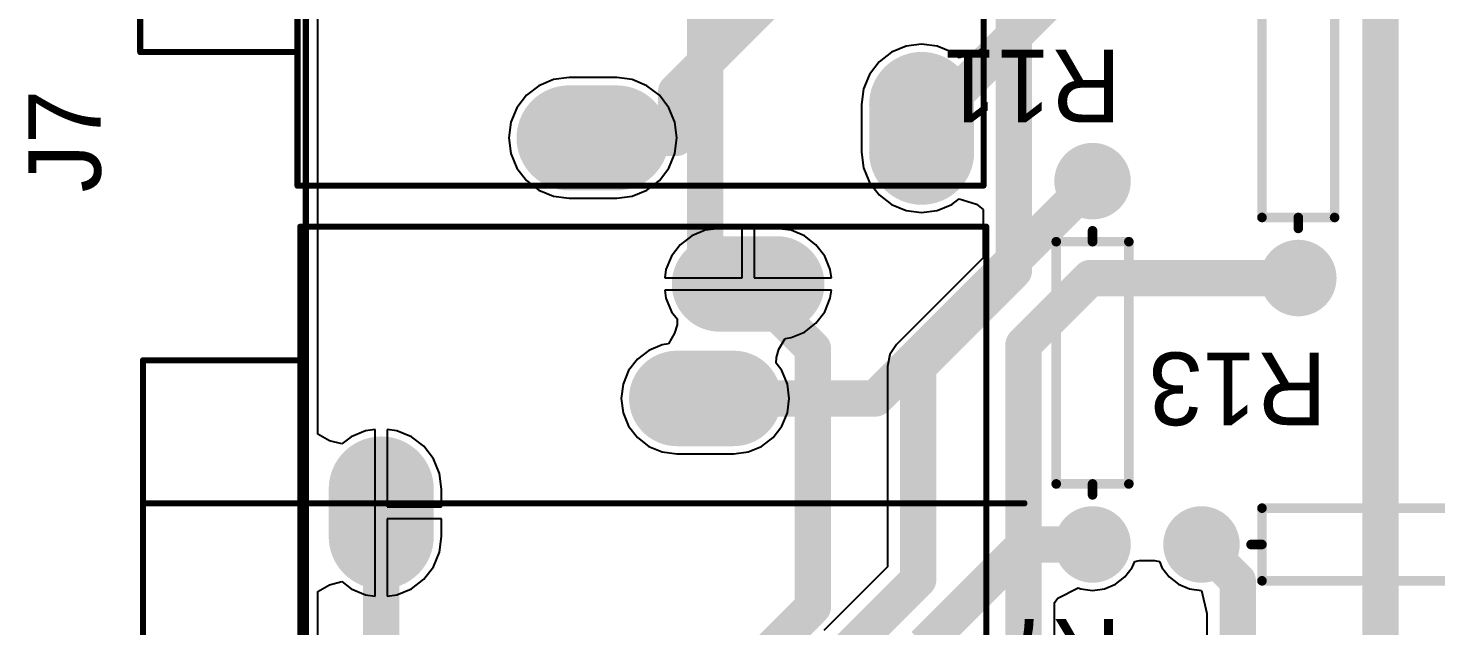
# Model space of a CAD drawing. Header units: millimetres. Extents: x 2.82 to 7.12, y 0.77 to 5.15.
# Drawn here: x 2.826 to 3.989, y 1.648 to 2.141 of the extents above; entities that cross this region are included whole.
import ezdxf

# ---------------------------------------------------------------- set-up
doc = ezdxf.new("R2010")
doc.units = ezdxf.units.MM
doc.header["$MEASUREMENT"] = 0
for name, color, linetype in [('BottomLayer', 5, 'Continuous'), ('BottomSolder', 6, 'Continuous'), ('Mechanical1', 6, 'Continuous'), ('MultiLayer', 9, 'Continuous'), ('PadHoleLayer', 156, 'Continuous'), ('TopLayer', 1, 'Continuous'), ('TopOverlay', 2, 'Continuous'), ('TopSolder', 216, 'Continuous')]:
    doc.layers.add(name, color=color, linetype=linetype)

msp = doc.modelspace()

# ---------------------------------------------------------------- linework, layer by layer
at = {"layer": 'BottomLayer'}
for points, const_width in [([(3.361, 2.089), (3.629, 2.357)], 0.03), ([(3.5638, 2.0586), (3.6903, 2.185)], 0.03), ([(3.5638, 2.0389), (3.5638, 2.0783)], 0.0787), ([(3.361, 2.0507), (3.361, 2.089)], 0.03), ([(3.2725, 2.0507), (3.3119, 2.0507)], 0.0787), ([(3.2922, 2.0507), (3.361, 2.0507)], 0.03), ([(3.5256, 1.8356), (3.705, 2.015)], 0.03), ([(3.3968, 1.9301), (3.4441, 1.9301)], 0.0709), ([(3.3614, 1.8356), (3.4086, 1.8356)], 0.0709), ([(3.385, 1.8356), (3.5256, 1.8356)], 0.03), ([(3.1173, 1.7215), (3.1173, 1.7608)], 0.0787), ([(3.5661, 1.6321), (3.649, 1.715)], 0.03), ([(3.649, 1.715), (3.705, 1.715)], 0.03)]:
    msp.add_lwpolyline(points, dxfattribs=dict(at, const_width=const_width))
for points, const_width in [([(3.5441, 2.0783, 1), (3.5835, 2.0783, 1)], 0.0394), ([(3.3535, 2.089, 1), (3.3685, 2.089, 1)], 0.015), ([(3.3535, 2.089, 1), (3.3685, 2.089, 1)], 0.015), ([(3.2528, 2.0507, 1), (3.2922, 2.0507, 1)], 0.0394), ([(3.2922, 2.0507, 1), (3.3315, 2.0507, 1)], 0.0394), ([(3.5441, 2.0389, 1), (3.5835, 2.0389, 1)], 0.0394), ([(3.5563, 2.0586, 1), (3.5713, 2.0586, 1)], 0.015), ([(3.2847, 2.0507, 1), (3.2997, 2.0507, 1)], 0.015), ([(3.3535, 2.0507, 1), (3.3685, 2.0507, 1)], 0.015), ([(3.3535, 2.0507, 1), (3.3685, 2.0507, 1)], 0.015), ([(3.6912, 2.015, 1), (3.7188, 2.015, 1)], 0.0276), ([(3.6975, 2.015, 1), (3.7125, 2.015, 1)], 0.015), ([(3.3791, 1.9301, 1), (3.4145, 1.9301, 1)], 0.0354), ([(3.4263, 1.9301, 1), (3.4618, 1.9301, 1)], 0.0354), ([(3.8612, 1.935, 1), (3.8888, 1.935, 1)], 0.0276), ([(3.3437, 1.8356, 1), (3.3791, 1.8356, 1)], 0.0354), ([(3.3909, 1.8356, 1), (3.4263, 1.8356, 1)], 0.0354), ([(3.3775, 1.8356, 1), (3.3925, 1.8356, 1)], 0.015), ([(3.5181, 1.8356, 1), (3.5331, 1.8356, 1)], 0.015), ([(3.5181, 1.8356, 1), (3.5331, 1.8356, 1)], 0.015), ([(3.0976, 1.7608, 1), (3.137, 1.7608, 1)], 0.0394), ([(3.0976, 1.7215, 1), (3.137, 1.7215, 1)], 0.0394), ([(3.6912, 1.715, 1), (3.7188, 1.715, 1)], 0.0276), ([(3.7812, 1.715, 1), (3.8088, 1.715, 1)], 0.0276), ([(3.6415, 1.715, 1), (3.6565, 1.715, 1)], 0.015), ([(3.6415, 1.715, 1), (3.6565, 1.715, 1)], 0.015), ([(3.6975, 1.715, 1), (3.7125, 1.715, 1)], 0.015)]:
    msp.add_lwpolyline(points, format="xyb", close=True, dxfattribs=dict(at, const_width=const_width))
at = {"layer": 'BottomSolder'}
for points, const_width in [([(3.5638, 2.0389), (3.5638, 2.0783)], 0.0867), ([(3.2725, 2.0507), (3.3119, 2.0507)], 0.0867), ([(3.3968, 1.9301), (3.4441, 1.9301)], 0.0789), ([(3.3614, 1.8356), (3.4086, 1.8356)], 0.0789), ([(3.1173, 1.7215), (3.1173, 1.7608)], 0.0867)]:
    msp.add_lwpolyline(points, dxfattribs=dict(at, const_width=const_width))
for points, const_width in [([(3.5421, 2.0783, 1), (3.5855, 2.0783, 1)], 0.0434), ([(3.2508, 2.0507, 1), (3.2942, 2.0507, 1)], 0.0434), ([(3.2902, 2.0507, 1), (3.3335, 2.0507, 1)], 0.0434), ([(3.5421, 2.0389, 1), (3.5855, 2.0389, 1)], 0.0434), ([(3.6892, 2.015, 1), (3.7208, 2.015, 1)], 0.0316), ([(3.3771, 1.9301, 1), (3.4165, 1.9301, 1)], 0.0394), ([(3.4243, 1.9301, 1), (3.4638, 1.9301, 1)], 0.0394), ([(3.8592, 1.935, 1), (3.8908, 1.935, 1)], 0.0316), ([(3.3417, 1.8356, 1), (3.3811, 1.8356, 1)], 0.0394), ([(3.3889, 1.8356, 1), (3.4283, 1.8356, 1)], 0.0394), ([(3.0956, 1.7608, 1), (3.139, 1.7608, 1)], 0.0434), ([(3.0956, 1.7215, 1), (3.139, 1.7215, 1)], 0.0434), ([(3.6892, 1.715, 1), (3.7208, 1.715, 1)], 0.0316), ([(3.7792, 1.715, 1), (3.8108, 1.715, 1)], 0.0316)]:
    msp.add_lwpolyline(points, format="xyb", close=True, dxfattribs=dict(at, const_width=const_width))
at = {"layer": 'Mechanical1', "const_width": 0.005}
msp.add_lwpolyline([(3.055, 0.995), (3.055, 4.945)], dxfattribs=at)
at = {"layer": 'MultiLayer'}
for points, const_width in [([(3.5638, 2.0389), (3.5638, 2.0783)], 0.0787), ([(3.2725, 2.0507), (3.3119, 2.0507)], 0.0787), ([(3.3968, 1.9301), (3.4441, 1.9301)], 0.0709), ([(3.3614, 1.8356), (3.4086, 1.8356)], 0.0709), ([(3.1173, 1.7215), (3.1173, 1.7608)], 0.0787)]:
    msp.add_lwpolyline(points, dxfattribs=dict(at, const_width=const_width))
for points, const_width in [([(3.5441, 2.0783, 1), (3.5835, 2.0783, 1)], 0.0394), ([(3.2528, 2.0507, 1), (3.2922, 2.0507, 1)], 0.0394), ([(3.2922, 2.0507, 1), (3.3315, 2.0507, 1)], 0.0394), ([(3.5441, 2.0389, 1), (3.5835, 2.0389, 1)], 0.0394), ([(3.6912, 2.015, 1), (3.7188, 2.015, 1)], 0.0276), ([(3.3791, 1.9301, 1), (3.4145, 1.9301, 1)], 0.0354), ([(3.4263, 1.9301, 1), (3.4618, 1.9301, 1)], 0.0354), ([(3.8612, 1.935, 1), (3.8888, 1.935, 1)], 0.0276), ([(3.3437, 1.8356, 1), (3.3791, 1.8356, 1)], 0.0354), ([(3.3909, 1.8356, 1), (3.4263, 1.8356, 1)], 0.0354), ([(3.0976, 1.7608, 1), (3.137, 1.7608, 1)], 0.0394), ([(3.0976, 1.7215, 1), (3.137, 1.7215, 1)], 0.0394), ([(3.6912, 1.715, 1), (3.7188, 1.715, 1)], 0.0276), ([(3.7812, 1.715, 1), (3.8088, 1.715, 1)], 0.0276)]:
    msp.add_lwpolyline(points, format="xyb", close=True, dxfattribs=dict(at, const_width=const_width))
at = {"layer": 'PadHoleLayer'}
for points, const_width in [([(3.5491, 2.0586, 1), (3.5786, 2.0586, 1)], 0.0295), ([(3.2774, 2.0507, 1), (3.3069, 2.0507, 1)], 0.0295), ([(3.6966, 2.015, 1), (3.7134, 2.015, 1)], 0.0167), ([(3.4067, 1.9301, 1), (3.4342, 1.9301, 1)], 0.0276), ([(3.8666, 1.935, 1), (3.8834, 1.935, 1)], 0.0167), ([(3.3712, 1.8356, 1), (3.3988, 1.8356, 1)], 0.0276), ([(3.1025, 1.7412, 1), (3.132, 1.7412, 1)], 0.0295), ([(3.6966, 1.715, 1), (3.7134, 1.715, 1)], 0.0167), ([(3.7866, 1.715, 1), (3.8034, 1.715, 1)], 0.0167)]:
    msp.add_lwpolyline(points, format="xyb", close=True, dxfattribs=dict(at, const_width=const_width))
at = {"layer": 'TopLayer'}
for p, q in [((3.6145, 2.198), (3.6145, 2.1255)), ((3.065, 1.8061), (3.065, 2.1644)), ((3.5389, 2.1214), (3.5286, 2.1135)), ((3.5509, 2.1264), (3.5389, 2.1214)), ((3.5638, 2.128), (3.5509, 2.1264)), ((3.5767, 2.1264), (3.5638, 2.128)), ((3.5887, 2.1214), (3.5767, 2.1264)), ((3.5948, 2.1167), (3.5887, 2.1214)), ((3.609, 2.1213), (3.5948, 2.1167)), ((3.6145, 2.1255), (3.609, 2.1213)), ((3.5286, 2.1135), (3.5207, 2.1031)), ((3.2476, 2.0938), (3.2373, 2.0859)), ((3.2596, 2.0988), (3.2476, 2.0938)), ((3.2725, 2.1005), (3.2596, 2.0988)), ((3.3119, 2.1005), (3.2725, 2.1005)), ((3.3247, 2.0988), (3.3119, 2.1005)), ((3.3367, 2.0938), (3.3247, 2.0988)), ((3.3471, 2.0859), (3.3367, 2.0938)), ((3.5207, 2.1031), (3.5157, 2.0911)), ((3.2373, 2.0859), (3.2294, 2.0756)), ((3.355, 2.0756), (3.3471, 2.0859)), ((3.5157, 2.0911), (3.514, 2.0783)), ((3.2294, 2.0756), (3.2244, 2.0636)), ((3.36, 2.0636), (3.355, 2.0756)), ((3.514, 2.0783), (3.514, 2.0389)), ((3.2244, 2.0636), (3.2227, 2.0507)), ((3.3616, 2.0507), (3.36, 2.0636)), ((3.2227, 2.0507), (3.2244, 2.0378)), ((3.36, 2.0378), (3.3616, 2.0507)), ((3.2244, 2.0378), (3.2294, 2.0258)), ((3.355, 2.0258), (3.36, 2.0378)), ((3.514, 2.0389), (3.5157, 2.026)), ((3.2294, 2.0258), (3.2373, 2.0155)), ((3.3471, 2.0155), (3.355, 2.0258)), ((3.5157, 2.026), (3.5207, 2.014)), ((3.2373, 2.0155), (3.2476, 2.0076)), ((3.3367, 2.0076), (3.3471, 2.0155)), ((3.5207, 2.014), (3.5286, 2.0037)), ((3.2476, 2.0076), (3.2596, 2.0026)), ((3.2596, 2.0026), (3.2725, 2.0009)), ((3.2725, 2.0009), (3.3119, 2.0009)), ((3.3119, 2.0009), (3.3247, 2.0026)), ((3.3247, 2.0026), (3.3367, 2.0076)), ((3.5286, 2.0037), (3.5389, 1.9958)), ((3.5389, 1.9958), (3.5509, 1.9908)), ((3.5509, 1.9908), (3.5638, 1.9891)), ((3.5638, 1.9891), (3.5767, 1.9908)), ((3.5767, 1.9908), (3.5887, 1.9958)), ((3.5887, 1.9958), (3.5948, 2.0004)), ((3.5948, 2.0004), (3.609, 1.9959)), ((3.609, 1.9959), (3.6145, 1.9916)), ((3.6145, 1.9916), (3.6145, 1.9516)), ((3.3739, 1.9698), (3.3644, 1.9625)), ((3.385, 1.9744), (3.3739, 1.9698)), ((3.3968, 1.976), (3.385, 1.9744)), ((3.4154, 1.976), (3.3968, 1.976)), ((3.4154, 1.9351), (3.4154, 1.976)), ((3.4441, 1.976), (3.4254, 1.976)), ((3.4254, 1.976), (3.4254, 1.9351)), ((3.4559, 1.9744), (3.4441, 1.976)), ((3.467, 1.9698), (3.4559, 1.9744)), ((3.4765, 1.9625), (3.467, 1.9698)), ((3.3644, 1.9625), (3.3571, 1.953)), ((3.4837, 1.953), (3.4765, 1.9625)), ((3.3571, 1.953), (3.3525, 1.942)), ((3.4883, 1.942), (3.4837, 1.953)), ((3.6145, 1.9516), (3.543, 1.88)), ((3.3525, 1.942), (3.3516, 1.9351)), ((3.3516, 1.9351), (3.4154, 1.9351)), ((3.4254, 1.9351), (3.4892, 1.9351)), ((3.4892, 1.9351), (3.4883, 1.942)), ((3.4204, 1.9251), (3.3516, 1.9251)), ((3.3516, 1.9251), (3.3525, 1.9183)), ((3.4892, 1.9251), (3.4204, 1.9251)), ((3.4883, 1.9183), (3.4892, 1.9251)), ((3.3525, 1.9183), (3.3571, 1.9072)), ((3.4837, 1.9072), (3.4883, 1.9183)), ((3.3571, 1.9072), (3.3618, 1.9012)), ((3.3617, 1.8964), (3.3597, 1.8896)), ((3.3618, 1.9012), (3.3617, 1.8964)), ((3.467, 1.8904), (3.4765, 1.8977)), ((3.4765, 1.8977), (3.4837, 1.9072)), ((3.3597, 1.8896), (3.3545, 1.8806)), ((3.4457, 1.8762), (3.451, 1.8852)), ((3.451, 1.8852), (3.4559, 1.8859)), ((3.4559, 1.8859), (3.467, 1.8904)), ((3.3385, 1.8753), (3.329, 1.868)), ((3.3495, 1.8799), (3.3385, 1.8753)), ((3.3545, 1.8806), (3.3495, 1.8799)), ((3.4438, 1.8694), (3.4457, 1.8762)), ((3.543, 1.88), (3.5375, 1.8718)), ((3.329, 1.868), (3.3217, 1.8586)), ((3.4437, 1.8646), (3.4438, 1.8694)), ((3.4483, 1.8586), (3.4437, 1.8646)), ((3.5375, 1.8718), (3.5355, 1.862)), ((3.5355, 1.862), (3.5355, 1.6966)), ((3.3217, 1.8586), (3.3171, 1.8475)), ((3.4529, 1.8475), (3.4483, 1.8586)), ((3.3171, 1.8475), (3.3156, 1.8356)), ((3.4544, 1.8356), (3.4529, 1.8475)), ((3.3156, 1.8356), (3.3171, 1.8238)), ((3.4529, 1.8238), (3.4544, 1.8356)), ((3.3171, 1.8238), (3.3217, 1.8127)), ((3.4483, 1.8127), (3.4529, 1.8238)), ((3.0745, 1.8005), (3.065, 1.8061)), ((3.0924, 1.804), (3.0847, 1.7981)), ((3.1044, 1.8089), (3.0924, 1.804)), ((3.1123, 1.81), (3.1044, 1.8089)), ((3.1123, 1.7412), (3.1123, 1.81)), ((3.1302, 1.8089), (3.1223, 1.81)), ((3.1223, 1.81), (3.1223, 1.7462)), ((3.1422, 1.804), (3.1302, 1.8089)), ((3.1525, 1.7961), (3.1422, 1.804)), ((3.3217, 1.8127), (3.329, 1.8032)), ((3.329, 1.8032), (3.3385, 1.796)), ((3.4315, 1.796), (3.441, 1.8032)), ((3.441, 1.8032), (3.4483, 1.8127)), ((3.0847, 1.7981), (3.0745, 1.8005)), ((3.1604, 1.7857), (3.1525, 1.7961)), ((3.3385, 1.796), (3.3495, 1.7914)), ((3.3495, 1.7914), (3.3614, 1.7898)), ((3.4086, 1.7898), (3.4205, 1.7914)), ((3.4205, 1.7914), (3.4315, 1.796)), ((3.1654, 1.7737), (3.1604, 1.7857)), ((3.3614, 1.7898), (3.4086, 1.7898)), ((3.1671, 1.7608), (3.1654, 1.7737)), ((3.1671, 1.7462), (3.1671, 1.7608)), ((3.1223, 1.7462), (3.1671, 1.7462)), ((3.1123, 1.6723), (3.1123, 1.7412)), ((3.1671, 1.7362), (3.1223, 1.7362)), ((3.1223, 1.7362), (3.1223, 1.6723)), ((3.1671, 1.7215), (3.1671, 1.7362)), ((3.1654, 1.7086), (3.1671, 1.7215)), ((3.1604, 1.6966), (3.1654, 1.7086)), ((3.7378, 1.6961), (3.7398, 1.701)), ((3.7398, 1.701), (3.7438, 1.7019)), ((3.7438, 1.7019), (3.7562, 1.7019)), ((3.7562, 1.7019), (3.7602, 1.701)), ((3.7602, 1.701), (3.7622, 1.6961)), ((3.1525, 1.6863), (3.1604, 1.6966)), ((3.5355, 1.6966), (3.483, 1.644)), ((3.7239, 1.6822), (3.7318, 1.6882)), ((3.7318, 1.6882), (3.7378, 1.6961)), ((3.7622, 1.6961), (3.7682, 1.6882)), ((3.7682, 1.6882), (3.7761, 1.6822)), ((3.065, 1.6762), (3.0745, 1.6818)), ((3.065, 1.3155), (3.065, 1.6762)), ((3.0745, 1.6818), (3.0847, 1.6843)), ((3.0847, 1.6843), (3.0924, 1.6783)), ((3.0924, 1.6783), (3.1044, 1.6734)), ((3.1302, 1.6734), (3.1422, 1.6783)), ((3.1422, 1.6783), (3.1525, 1.6863)), ((3.6764, 1.6706), (3.6932, 1.6792)), ((3.6932, 1.6792), (3.6952, 1.6784)), ((3.6952, 1.6784), (3.705, 1.6771)), ((3.705, 1.6771), (3.7148, 1.6784)), ((3.7148, 1.6784), (3.7239, 1.6822)), ((3.7761, 1.6822), (3.7852, 1.6784)), ((3.7852, 1.6784), (3.795, 1.6771)), ((3.795, 1.6771), (3.7995, 1.658)), ((3.1044, 1.6734), (3.1123, 1.6723)), ((3.1223, 1.6723), (3.1302, 1.6734)), ((3.6735, 1.667), (3.6764, 1.6706)), ((3.6735, 1.476), (3.6735, 1.667)), ((3.7995, 1.658), (3.7995, 1.422))]:
    msp.add_line(p, q, dxfattribs=at)
for points, const_width in [([(3.943, 1.31), (3.943, 2.971)], 0.03), ([(3.64, 1.941), (3.64, 2.198)], 0.03), ([(3.385, 1.9301), (3.385, 2.171)], 0.03), ([(3.5638, 2.0389), (3.5638, 2.0783)], 0.0787), ([(3.2725, 2.0507), (3.3119, 2.0507)], 0.0787), ([(3.3968, 1.9301), (3.4441, 1.9301)], 0.0709), ([(3.561, 1.862), (3.64, 1.941)], 0.03), ([(3.385, 1.9301), (3.4204, 1.9301)], 0.03), ([(3.4204, 1.9301), (3.474, 1.8766)], 0.03), ([(3.648, 1.88), (3.703, 1.935)], 0.03), ([(3.703, 1.935), (3.875, 1.935)], 0.03), ([(3.474, 1.6636), (3.474, 1.8766)], 0.03), ([(3.648, 1.476), (3.648, 1.88)], 0.03), ([(3.561, 1.686), (3.561, 1.862)], 0.03), ([(3.3614, 1.8356), (3.4086, 1.8356)], 0.0709), ([(3.1173, 1.7215), (3.1173, 1.7608)], 0.0787), ([(3.1173, 1.2505), (3.1173, 1.7412)], 0.03), ([(3.795, 1.715), (3.825, 1.685)], 0.03), ([(3.501, 1.626), (3.561, 1.686)], 0.03), ([(3.825, 1.345), (3.825, 1.685)], 0.03), ([(3.4204, 1.61), (3.474, 1.6636)], 0.03)]:
    msp.add_lwpolyline(points, dxfattribs=dict(at, const_width=const_width))
for points, const_width in [([(3.5441, 2.0783, 1), (3.5835, 2.0783, 1)], 0.0394), ([(3.2528, 2.0507, 1), (3.2922, 2.0507, 1)], 0.0394), ([(3.2922, 2.0507, 1), (3.3315, 2.0507, 1)], 0.0394), ([(3.5441, 2.0389, 1), (3.5835, 2.0389, 1)], 0.0394), ([(3.6912, 2.015, 1), (3.7188, 2.015, 1)], 0.0276), ([(3.3791, 1.9301, 1), (3.4145, 1.9301, 1)], 0.0354), ([(3.4263, 1.9301, 1), (3.4618, 1.9301, 1)], 0.0354), ([(3.6325, 1.941, 1), (3.6475, 1.941, 1)], 0.015), ([(3.6325, 1.941, 1), (3.6475, 1.941, 1)], 0.015), ([(3.8612, 1.935, 1), (3.8888, 1.935, 1)], 0.0276), ([(3.3775, 1.9301, 1), (3.3925, 1.9301, 1)], 0.015), ([(3.3775, 1.9301, 1), (3.3925, 1.9301, 1)], 0.015), ([(3.4129, 1.9301, 1), (3.4279, 1.9301, 1)], 0.015), ([(3.4129, 1.9301, 1), (3.4279, 1.9301, 1)], 0.015), ([(3.6955, 1.935, 1), (3.7105, 1.935, 1)], 0.015), ([(3.6955, 1.935, 1), (3.7105, 1.935, 1)], 0.015), ([(3.8675, 1.935, 1), (3.8825, 1.935, 1)], 0.015), ([(3.4665, 1.8766, 1), (3.4815, 1.8766, 1)], 0.015), ([(3.4665, 1.8766, 1), (3.4815, 1.8766, 1)], 0.015), ([(3.6405, 1.88, 1), (3.6555, 1.88, 1)], 0.015), ([(3.6405, 1.88, 1), (3.6555, 1.88, 1)], 0.015), ([(3.5535, 1.862, 1), (3.5685, 1.862, 1)], 0.015), ([(3.5535, 1.862, 1), (3.5685, 1.862, 1)], 0.015), ([(3.3437, 1.8356, 1), (3.3791, 1.8356, 1)], 0.0354), ([(3.3909, 1.8356, 1), (3.4263, 1.8356, 1)], 0.0354), ([(3.0976, 1.7608, 1), (3.137, 1.7608, 1)], 0.0394), ([(3.0976, 1.7215, 1), (3.137, 1.7215, 1)], 0.0394), ([(3.1098, 1.7412, 1), (3.1248, 1.7412, 1)], 0.015), ([(3.6912, 1.715, 1), (3.7188, 1.715, 1)], 0.0276), ([(3.7812, 1.715, 1), (3.8088, 1.715, 1)], 0.0276), ([(3.7875, 1.715, 1), (3.8025, 1.715, 1)], 0.015), ([(3.5535, 1.686, 1), (3.5685, 1.686, 1)], 0.015), ([(3.5535, 1.686, 1), (3.5685, 1.686, 1)], 0.015), ([(3.8175, 1.685, 1), (3.8325, 1.685, 1)], 0.015), ([(3.8175, 1.685, 1), (3.8325, 1.685, 1)], 0.015), ([(3.4665, 1.6636, 1), (3.4815, 1.6636, 1)], 0.015), ([(3.4665, 1.6636, 1), (3.4815, 1.6636, 1)], 0.015)]:
    msp.add_lwpolyline(points, format="xyb", close=True, dxfattribs=dict(at, const_width=const_width))
at = {"layer": 'TopOverlay'}
for points, const_width in [([(3.0481, 2.0113), (3.0481, 2.468)], 0.005), ([(3.615, 2.0113), (3.615, 2.468)], 0.005), ([(2.9181, 2.1216), (2.9181, 2.3578)], 0.005), ([(3.845, 1.985), (3.845, 2.185)], 0.00787), ([(3.905, 1.985), (3.905, 2.185)], 0.00787), ([(2.9181, 2.1216), (3.0481, 2.1216)], 0.005), ([(3.0481, 2.0113), (3.615, 2.0113)], 0.005), ([(3.845, 1.985), (3.875, 1.985)], 0.00787), ([(3.875, 1.985), (3.905, 1.985)], 0.00787), ([(3.875, 1.976), (3.875, 1.985)], 0.00787), ([(3.0504, 1.5207), (3.0504, 1.9774)], 0.005), ([(3.0504, 1.9774), (3.6173, 1.9774)], 0.005), ([(3.6173, 1.5207), (3.6173, 1.9774)], 0.005), ([(3.705, 1.965), (3.705, 1.974)], 0.00787), ([(3.675, 1.965), (3.735, 1.965)], 0.00787), ([(3.675, 1.765), (3.675, 1.965)], 0.00787), ([(3.735, 1.765), (3.735, 1.965)], 0.00787), ([(2.9204, 1.6309), (2.9204, 1.8671)], 0.005), ([(2.9204, 1.8671), (3.0504, 1.8671)], 0.005), ([(3.675, 1.765), (3.705, 1.765)], 0.00787), ([(3.705, 1.765), (3.735, 1.765)], 0.00787), ([(3.705, 1.756), (3.705, 1.765)], 0.00787), ([(2.9204, 1.749), (3.6488, 1.749)], 0.005), ([(3.845, 1.745), (4.045, 1.745)], 0.00787), ([(3.845, 1.685), (3.845, 1.745)], 0.00787), ([(3.836, 1.715), (3.845, 1.715)], 0.00787), ([(3.845, 1.685), (4.045, 1.685)], 0.00787)]:
    msp.add_lwpolyline(points, dxfattribs=dict(at, const_width=const_width))
for points, const_width in [([(2.9169, 2.1216, 1), (2.9194, 2.1216, 1)], 0.0025), ([(2.9169, 2.1216, 1), (2.9194, 2.1216, 1)], 0.0025), ([(3.0468, 2.1216, 1), (3.0493, 2.1216, 1)], 0.0025), ([(3.0468, 2.0113, 1), (3.0493, 2.0113, 1)], 0.0025), ([(3.0468, 2.0113, 1), (3.0493, 2.0113, 1)], 0.0025), ([(3.6138, 2.0113, 1), (3.6162, 2.0113, 1)], 0.0025), ([(3.6138, 2.0113, 1), (3.6162, 2.0113, 1)], 0.0025), ([(3.843, 1.985, 1), (3.847, 1.985, 1)], 0.00394), ([(3.843, 1.985, 1), (3.847, 1.985, 1)], 0.00394), ([(3.873, 1.985, 1), (3.877, 1.985, 1)], 0.00394), ([(3.873, 1.985, 1), (3.877, 1.985, 1)], 0.00394), ([(3.873, 1.985, 1), (3.877, 1.985, 1)], 0.00394), ([(3.903, 1.985, 1), (3.907, 1.985, 1)], 0.00394), ([(3.903, 1.985, 1), (3.907, 1.985, 1)], 0.00394), ([(3.0491, 1.9774, 1), (3.0516, 1.9774, 1)], 0.0025), ([(3.0491, 1.9774, 1), (3.0516, 1.9774, 1)], 0.0025), ([(3.616, 1.9774, 1), (3.6185, 1.9774, 1)], 0.0025), ([(3.616, 1.9774, 1), (3.6185, 1.9774, 1)], 0.0025), ([(3.703, 1.974, 1), (3.707, 1.974, 1)], 0.00394), ([(3.873, 1.976, 1), (3.877, 1.976, 1)], 0.00394), ([(3.673, 1.965, 1), (3.677, 1.965, 1)], 0.00394), ([(3.673, 1.965, 1), (3.677, 1.965, 1)], 0.00394), ([(3.703, 1.965, 1), (3.707, 1.965, 1)], 0.00394), ([(3.733, 1.965, 1), (3.737, 1.965, 1)], 0.00394), ([(3.733, 1.965, 1), (3.737, 1.965, 1)], 0.00394), ([(2.9192, 1.8671, 1), (2.9217, 1.8671, 1)], 0.0025), ([(2.9192, 1.8671, 1), (2.9217, 1.8671, 1)], 0.0025), ([(3.0491, 1.8671, 1), (3.0516, 1.8671, 1)], 0.0025), ([(3.673, 1.765, 1), (3.677, 1.765, 1)], 0.00394), ([(3.673, 1.765, 1), (3.677, 1.765, 1)], 0.00394), ([(3.703, 1.765, 1), (3.707, 1.765, 1)], 0.00394), ([(3.703, 1.765, 1), (3.707, 1.765, 1)], 0.00394), ([(3.703, 1.765, 1), (3.707, 1.765, 1)], 0.00394), ([(3.733, 1.765, 1), (3.737, 1.765, 1)], 0.00394), ([(3.733, 1.765, 1), (3.737, 1.765, 1)], 0.00394), ([(3.703, 1.756, 1), (3.707, 1.756, 1)], 0.00394), ([(2.9192, 1.749, 1), (2.9217, 1.749, 1)], 0.0025), ([(3.6475, 1.749, 1), (3.65, 1.749, 1)], 0.0025), ([(3.843, 1.745, 1), (3.847, 1.745, 1)], 0.00394), ([(3.843, 1.745, 1), (3.847, 1.745, 1)], 0.00394), ([(3.834, 1.715, 1), (3.838, 1.715, 1)], 0.00394), ([(3.843, 1.715, 1), (3.847, 1.715, 1)], 0.00394), ([(3.843, 1.685, 1), (3.847, 1.685, 1)], 0.00394), ([(3.843, 1.685, 1), (3.847, 1.685, 1)], 0.00394)]:
    msp.add_lwpolyline(points, format="xyb", close=True, dxfattribs=dict(at, const_width=const_width))
at = {"layer": 'TopSolder'}
for points, const_width in [([(3.5638, 2.0389), (3.5638, 2.0783)], 0.0867), ([(3.2725, 2.0507), (3.3119, 2.0507)], 0.0867), ([(3.3968, 1.9301), (3.4441, 1.9301)], 0.0789), ([(3.3614, 1.8356), (3.4086, 1.8356)], 0.0789), ([(3.1173, 1.7215), (3.1173, 1.7608)], 0.0867)]:
    msp.add_lwpolyline(points, dxfattribs=dict(at, const_width=const_width))
for points, const_width in [([(3.5421, 2.0783, 1), (3.5855, 2.0783, 1)], 0.0434), ([(3.2508, 2.0507, 1), (3.2942, 2.0507, 1)], 0.0434), ([(3.2902, 2.0507, 1), (3.3335, 2.0507, 1)], 0.0434), ([(3.5421, 2.0389, 1), (3.5855, 2.0389, 1)], 0.0434), ([(3.6892, 2.015, 1), (3.7208, 2.015, 1)], 0.0316), ([(3.3771, 1.9301, 1), (3.4165, 1.9301, 1)], 0.0394), ([(3.4243, 1.9301, 1), (3.4638, 1.9301, 1)], 0.0394), ([(3.8592, 1.935, 1), (3.8908, 1.935, 1)], 0.0316), ([(3.3417, 1.8356, 1), (3.3811, 1.8356, 1)], 0.0394), ([(3.3889, 1.8356, 1), (3.4283, 1.8356, 1)], 0.0394), ([(3.0956, 1.7608, 1), (3.139, 1.7608, 1)], 0.0434), ([(3.0956, 1.7215, 1), (3.139, 1.7215, 1)], 0.0434), ([(3.6892, 1.715, 1), (3.7208, 1.715, 1)], 0.0316), ([(3.7792, 1.715, 1), (3.8108, 1.715, 1)], 0.0316)]:
    msp.add_lwpolyline(points, format="xyb", close=True, dxfattribs=dict(at, const_width=const_width))

# ---------------------------------------------------------------- texts
at = {"layer": 'TopOverlay'}
for s, rotation, p in [('R11', 180, (3.7285, 2.1235)), ('J7', 90, (2.8856, 2.0056)), ('R13', 180, (3.8985, 1.8735)), ('R7', 180, (3.7285, 1.6535))]:
    msp.add_text(s, height=0.06, rotation=rotation, dxfattribs=at).set_placement(p)

doc.saveas('drawing.dxf')
